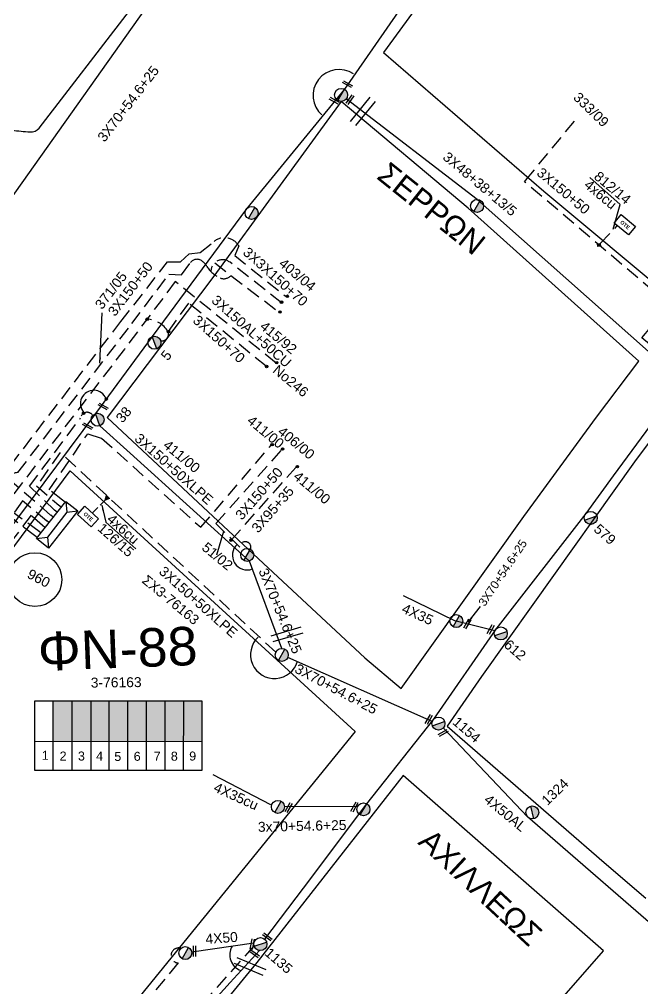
# Model space of a CAD drawing. Header units: millimetres. Extents: x 898 to 5598, y 789 to 3443.
# Drawn here: x 1463.2 to 1576.3, y 1430.2 to 1606.2 of the extents above; entities that cross this region are included whole.
import ezdxf

# ---------------------------------------------------------------- set-up
doc = ezdxf.new("R2010")
doc.units = ezdxf.units.MM
doc.linetypes.add('DASHED', pattern=[19.05, 12.7, -6.35])
for name, color, linetype in [('Pillar OTE', 7, 'Continuous'), ('Άγνωστα', 7, 'Continuous'), ('Γυμνά εναέρια ΧΤ (3Φ)   4x35CU', 7, 'Continuous'), ('Εναέρια παροχή ΧΤ 4x16', 7, 'SYN_LINE'), ('Επιγραφές - Σχήματα', 7, 'Continuous'), ('Καλώδια ΧΤ   3x150+70AL', 7, 'DASHED'), ('Καλώδια ΧΤ   3x150AL+50CU', 7, 'DASHED'), ('Καλώδια ΧΤ   3x150AL+50XLPE', 7, 'DASHED'), ('Καλώδια ΧΤ   3x95+35 XLPE', 7, 'DASHED'), ('Μηχανική τομή', 7, 'Continuous'), ('Στύλος ΦΜ', 7, 'Continuous'), ('Στύλος ΦΜ @ 1', 7, 'Continuous'), ('Συνδέσεις', 7, 'Continuous'), ('Συνεστραμμένα ΧΤ   3x70+54.6+25 AL', 7, 'SYN_LINE'), ('Τομή', 7, 'Continuous'), ('Υποσταθμός πόλεως', 7, 'Continuous'), ('Υπόβαθρο ΔΕΗ', 7, 'Continuous'), ('Υπόγεια καλώδια Παροχών ΧΤ   4x25', 7, 'DASHED'), ('Υπόγεια καλώδια Παροχών ΧΤ   4x50AL', 7, 'DASHED'), ('Υπόγεια καλώδια Παροχών ΧΤ   4x6', 7, 'DASHED')]:
    doc.layers.add(name, color=color, linetype=linetype)
doc.styles.add('arial', font='arial.ttf')
doc.styles.get("Standard").update_dxf_attribs({"font": 'arial.ttf'})
doc.linetypes.add('SYN_LINE', pattern='A,0.5,-0.0001,["/\\/\\/\\/",Standard,S=0.1,R=0,X=0,Y=-0.05],-0.25', length=0.7501)
doc.dimstyles.new('ISO-25', dxfattribs={"dimtxt": 2.5, "dimasz": 2.5, "dimexe": 1.25, "dimexo": 0.625, "dimtad": 1, "dimtxsty": 'Standard', "dimcen": 2.5, "dimadec": 0, "dimazin": 0, "dimtfac": 1, "dimtmove": 0, "dimatfit": 3, "dimfxl": 1, "dimarcsym": 0})

# ---------------------------------------------------------------- blocks, each defined once
blk = doc.blocks.new('ΥΠΑΡΧΩΝ ΤΣΙΜΕΝΤΕΝΙΟΣ ΣΤΥΛΟΣ')
at = {"layer": 'Στύλος ΦΜ'}
blk.add_hatch(color=7, dxfattribs=at).paths.add_polyline_path([(-1.29, -2.28, 0.574793), (2.62, 0, 0.268822), (1.3, 2.27)])
at = {"layer": 'Στύλος ΦΜ', "color": 7}
blk.add_line((-1.29, -2.28), (1.3, 2.27), dxfattribs=at)
blk.add_circle((0, 0), 2.62, dxfattribs=at)
at = {"layer": 'Στύλος ΦΜ', "flags": 4}
for tag, p in [('ΑΡΙΘΜΟΣ', (-4.68, 8.05)), ('ΤΥΠΟΣ', (-4.91, 3.03))]:
    blk.add_attdef(tag, p, '', height=4, dxfattribs=at)
blk = doc.blocks.new('ΜΗΧΑΝΙΚΗ ΤΟΜΗ')
at = {"layer": 'Μηχανική τομή', "ltscale": 40}
for p, q in [((-1.89, 0.78), (1.89, 0.78)), ((1.89, 0), (-1.89, 0))]:
    blk.add_line(p, q, dxfattribs=at)
blk = doc.blocks.new('ΥΠΟΣΤΑΘΜΟΣ ΠΟΛΕΩΣ 8 ΑΝΑΧΩΡΗΣΕΩΝ')
at = {"layer": 'Υποσταθμός πόλεως', "linetype": 'Continuous', "ltscale": 40}
for p, q in [((-8.18, -2.82), (-8.18, -4)), ((-5.9, -2.82), (-5.9, -4)), ((-3.55, -2.82), (-3.55, -4)), ((-1.28, -2.82), (-1.28, -4)), ((1.23, -2.82), (1.23, -4)), ((3.56, -2.82), (3.56, -4)), ((6.03, -2.82), (6.03, -4)), ((8.16, -2.82), (8.16, -4))]:
    blk.add_line(p, q, dxfattribs=at)
blk.add_lwpolyline([(-8.57, 2.82), (8.57, 2.82), (8.57, -2.82), (-8.57, -2.82)], close=True, dxfattribs=at)
for points in [[(-5.75, 0), (-8.57, 2.82)], [(5.75, 0), (8.57, 2.82)], [(-8.57, -2.82), (-5.75, 0)], [(-5.75, 0), (5.75, 0)], [(8.57, -2.82), (5.75, 0)]]:
    blk.add_lwpolyline(points, dxfattribs=at)
at = {"layer": 'Υποσταθμός πόλεως', "linetype": 'SYN_LINE', "ltscale": 40, "flags": 1}
for tag, p in [('ΜΕΤΑΣΧΗΜΑΤΙΣΜΟΣ', (9.59, 1.44)), ('ΙΣΧΥΣ', (9.57, -1.35)), ('ΑΡΙΘΜΟΣ', (9.69, -4.07))]:
    blk.add_attdef(tag, p, '', height=1.8, dxfattribs=at)
blk = doc.blocks.new('ΤΟΜΗ')
at = {"layer": 'Τομή', "ltscale": 40}
for p, q in [((-5.68, 0), (5.68, 0)), ((5.68, -2.33), (-5.68, -2.33))]:
    blk.add_line(p, q, dxfattribs=at)
blk = doc.blocks.new('_ΣΥΝΔΕΣΗ')
at = {"layer": 'Συνδέσεις', "linetype": 'SYN_LINE', "ltscale": 40}
blk.add_hatch(color=256, dxfattribs=at).paths.add_polyline_path([(0.5, -0.01, 1), (-0.5, -0.01, 1)])
at = {"layer": 'Συνδέσεις'}
blk.add_circle((0, -0.01), 0.5, dxfattribs=at)
blk = doc.blocks.new('PILLAR ΟΤΕ')
at = {"layer": 'Pillar OTE', "ltscale": 40}
blk.add_lwpolyline([(-3.31, 2.02), (3.39, 2.02), (3.39, -1.99), (-3.31, -1.99)], close=True, dxfattribs=at)
at = {"layer": 'Pillar OTE', "insert": (-1.81, 0.71), "char_height": 1.3575, "width": 109.961, "attachment_point": 1}
blk.add_mtext('{\\fArial|b1|i0|c161|p34;OTE}', dxfattribs=at)
blk = doc.blocks.new('TSONTA XT1')
at = {"ltscale": 40}
h = blk.add_hatch(color=256, dxfattribs=at)
h.dxf.hatch_style = 1
h.paths.add_polyline_path([(595.96, 2487.66), (597.07, 2488.77), (595.96, 2489.87), (594.85, 2488.77)])
blk.add_lwpolyline([(594.85, 2488.77), (595.96, 2489.87), (597.07, 2488.77), (595.96, 2487.66)], close=True, dxfattribs=at)

msp = doc.modelspace()

# ---------------------------------------------------------------- hatches: boundary and pattern name
at = {"layer": 'Pillar OTE', "ltscale": 40}
h = msp.add_hatch(color=256, dxfattribs=at)
h.dxf.hatch_style = 1
h.paths.add_polyline_path([(1479.03, 1519.73), (1478.76, 1518.9), (1479.58, 1519.23)])
at = {"layer": 'Καλώδια ΧΤ   3x150AL+50XLPE', "linetype": 'DASHED', "ltscale": 0.2}
h = msp.add_hatch(color=6, dxfattribs=at)
h.dxf.hatch_style = 1
h.paths.add_polyline_path([(1469.33, 1475.12), (1472.77, 1475.12), (1472.77, 1482.48), (1469.33, 1482.48)])
h = msp.add_hatch(color=27, dxfattribs=at)
h.dxf.hatch_style = 1
h.paths.add_polyline_path([(1476.21, 1482.48), (1472.77, 1482.48), (1472.77, 1475.12), (1476.21, 1475.12)])
h = msp.add_hatch(color=85, dxfattribs=at)
h.dxf.hatch_style = 1
h.paths.add_polyline_path([(1476.21, 1475.12), (1479.51, 1475.11), (1479.51, 1482.48), (1476.21, 1482.48)])
h = msp.add_hatch(color=133, dxfattribs=at)
h.dxf.hatch_style = 1
h.paths.add_polyline_path([(1482.89, 1482.48), (1479.51, 1482.48), (1479.51, 1475.11), (1482.89, 1475.11)])
h = msp.add_hatch(color=2, dxfattribs=at)
h.dxf.hatch_style = 1
h.paths.add_polyline_path([(1486.29, 1482.48), (1482.89, 1482.48), (1482.89, 1475.11), (1486.29, 1475.11)])
h = msp.add_hatch(color=30, dxfattribs=at)
h.dxf.hatch_style = 1
h.paths.add_polyline_path([(1489.63, 1482.48), (1486.29, 1482.48), (1486.29, 1475.11), (1489.63, 1475.1)])
h = msp.add_hatch(color=151, dxfattribs=at)
h.dxf.hatch_style = 1
h.paths.add_polyline_path([(1493.02, 1482.48), (1489.63, 1482.48), (1489.63, 1475.1), (1493.02, 1475.1)])
h = msp.add_hatch(color=62, dxfattribs=at)
h.dxf.hatch_style = 1
h.paths.add_polyline_path([(1496.34, 1482.48), (1493.02, 1482.48), (1493.02, 1475.1), (1496.34, 1475.1)])

# ---------------------------------------------------------------- linework, layer by layer
at = {"layer": 'Pillar OTE', "ltscale": 40}
for points in [[(1479.58, 1519.23), (1478.76, 1518.9), (1479.03, 1519.73), (1479.58, 1519.23)], [(1466, 1469.84), (1466, 1482.48), (1496.34, 1482.48), (1496.33, 1469.81), (1466, 1469.84)], [(1469.33, 1469.84), (1469.33, 1482.48)], [(1472.77, 1469.84), (1472.77, 1482.48)], [(1476.21, 1469.83), (1476.21, 1482.48)], [(1479.51, 1469.83), (1479.51, 1482.48)], [(1482.89, 1469.83), (1482.89, 1482.48)], [(1486.29, 1469.82), (1486.29, 1482.48)], [(1489.63, 1469.82), (1489.63, 1482.48)], [(1493.01, 1469.82), (1493.02, 1482.48)], [(1466, 1475.13), (1496.34, 1475.1)]]:
    msp.add_lwpolyline(points, dxfattribs=at)
at = {"layer": 'Άγνωστα', "color": 6}
msp.add_lwpolyline([(1586.65, 1683.8), (1569.17, 1659.38), (1563.72, 1651.65), (1563.72, 1651.65), (1545.26, 1626.77), (1522.2, 1593.48), (1504.43, 1571.78), (1487.31, 1548.58), (1476.99, 1534.61), (1453.42, 1503.07), (1432.52, 1473.84)], dxfattribs=at)
at = {"layer": 'Άγνωστα', "color": 62, "linetype": 'SYN_LINE', "ltscale": 20}
msp.add_lwpolyline([(1491.48, 1615.8), (1459.16, 1570.29), (1433.27, 1539.16), (1413.06, 1515.46), (1399.64, 1499.95)], dxfattribs=at)
at = {"layer": 'Άγνωστα', "color": 30}
msp.add_lwpolyline([(1582.74, 1540.77), (1582.27, 1541.61), (1546.29, 1573.47), (1522.55, 1591.74)], dxfattribs=at)
at = {"layer": 'Άγνωστα', "color": 151, "linetype": 'DASHED', "ltscale": 0.2}
msp.add_lwpolyline([(1465.95, 1512.49), (1456.53, 1519.64), (1459.9, 1524.14, -0.18283), (1461.59, 1525.22), (1481.61, 1551.31), (1490.1, 1562.16), (1492.44, 1562.16), (1493.99, 1563.62), (1496.03, 1563.86), (1498.54, 1565.86, -0.453473), (1503.03, 1565.06), (1502.28, 1563.29), (1511.64, 1555.84)], format="xyb", dxfattribs=at)
at = {"layer": 'Άγνωστα', "color": 62, "linetype": 'DASHED', "ltscale": 0.2}
for points in [[(1466.77, 1513.23), (1466.77, 1513.23), (1458.13, 1519.52), (1460.77, 1522.79, -0.219948), (1462.92, 1523.91), (1483.62, 1550.95), (1490.35, 1559.92), (1492.61, 1559.8), (1494.27, 1562.03, -0.398036), (1496.23, 1562.38, -0.10933), (1497.24, 1561.33, 0.153661), (1499.66, 1559.23, 0.322924), (1501.59, 1559.66, -0.446765)], [(1510.78, 1554.71), (1501.43, 1562.08, 0.62428), (1497.96, 1560.41)]]:
    msp.add_lwpolyline(points, format="xyb", dxfattribs=at)
msp.add_lwpolyline([(1498.65, 1561.98), (1501.59, 1559.66), (1510.34, 1553.03)], dxfattribs=at)
at = {"layer": 'Άγνωστα', "color": 2}
msp.add_lwpolyline([(1582.86, 1539.44), (1571.02, 1523.29), (1571.02, 1523.29), (1566.02, 1516.46), (1549.71, 1495.48), (1538.38, 1479.12), (1526.24, 1463.8), (1514.72, 1448.49), (1507.72, 1439.2)], dxfattribs=at)
at = {"layer": 'Άγνωστα', "color": 6, "linetype": 'DASHED', "ltscale": 0.2}
for points in [[(1469.58, 1517.09), (1465.01, 1521.42), (1474.31, 1533.85)], [(1503.22, 1510.38), (1498.84, 1514.66), (1510.93, 1528.13)], [(1501.66, 1511.64), (1501.66, 1511.64), (1513.38, 1524.85)], [(1505.8, 1438.05), (1476.8, 1405.39), (1469.08, 1411.54)]]:
    msp.add_lwpolyline(points, dxfattribs=at)
at = {"layer": 'Άγνωστα', "color": 6, "linetype": 'SYN_LINE', "ltscale": 20}
msp.add_lwpolyline([(1510.83, 1492), (1504.96, 1507.85), (1483.33, 1527.46), (1477.81, 1532.4)], dxfattribs=at)
at = {"layer": 'Άγνωστα', "color": 27, "linetype": 'DASHED', "ltscale": 0.2}
msp.add_lwpolyline([(1471.01, 1518.9), (1468.62, 1520.79), (1475.6, 1530.96), (1478.12, 1530.13), (1496.13, 1513.97), (1508.97, 1528.96)], dxfattribs=at)
at = {"layer": 'Άγνωστα', "color": 2, "linetype": 'DASHED', "ltscale": 0.2}
msp.add_lwpolyline([(1509.75, 1491.3), (1470.58, 1527.58), (1466.32, 1521.48), (1470.33, 1517.99)], dxfattribs=at)
at = {"layer": 'Άγνωστα', "color": 30, "linetype": 'DASHED', "ltscale": 0.2}
msp.add_lwpolyline([(1468.87, 1516.2), (1461.86, 1522.15), (1450.11, 1506.11), (1451.5, 1505.12)], dxfattribs=at)
at = {"layer": 'Άγνωστα', "color": 133, "linetype": 'DASHED', "ltscale": 0.2}
msp.add_lwpolyline([(1468.18, 1515.1), (1468.18, 1515.1), (1463.77, 1518.77), (1459.28, 1512.41)], dxfattribs=at)
at = {"layer": 'Άγνωστα', "color": 85, "linetype": 'DASHED', "ltscale": 0.2}
msp.add_lwpolyline([(1467.37, 1514.29), (1467.37, 1514.29), (1465.3, 1516.15), (1456.13, 1504.01), (1453.31, 1505.04)], dxfattribs=at)
at = {"layer": 'Άγνωστα', "color": 2, "linetype": 'SYN_LINE', "ltscale": 5}
msp.add_lwpolyline([(1549.52, 1495.18), (1542.26, 1496.97), (1532.96, 1501.52)], dxfattribs=at)
at = {"layer": 'Άγνωστα', "color": 2, "linetype": 'SYN_LINE', "ltscale": 20}
msp.add_lwpolyline([(1538.16, 1478.75), (1511.9, 1490.35)], dxfattribs=at)
at = {"layer": 'Άγνωστα', "color": 151}
for points in [[(1505.78, 1438.48), (1494.49, 1436.87)], [(1451.56, 1368.7), (1463.6, 1386.12), (1477.59, 1404.29), (1483.76, 1411.83), (1501.44, 1431.35), (1506.76, 1437.15)]]:
    msp.add_lwpolyline(points, dxfattribs=at)
at = {"layer": 'Άγνωστα', "color": 151, "linetype": 'DASHED', "ltscale": 0.2}
msp.add_lwpolyline([(1492.03, 1434.89), (1477.67, 1417.82), (1464.42, 1428.52)], dxfattribs=at)
at = {"layer": 'Άγνωστα', "color": 6, "linetype": 'DASHED', "ltscale": 0.2}
for centre, radius, start, end in [((1475.48, 1533.67), 1.18, 30.1247, 171.1039), ((1504.22, 1510.37), 0.996, 336.8519, 179.4095)]:
    msp.add_arc(centre, radius, start, end, dxfattribs=at)
at = {"layer": 'Άγνωστα', "color": 151, "linetype": 'DASHED', "ltscale": 0.2}
msp.add_arc((1492.1, 1436.25), 1.37, 72.5417, 266.9356, dxfattribs=at)
at = {"layer": 'Γυμνά εναέρια ΧΤ (3Φ)   4x35CU', "color": 2, "linetype": 'SYN_LINE', "ltscale": 15}
msp.add_lwpolyline([(1508.85, 1463.58), (1498.37, 1469.07)], dxfattribs=at)
at = {"layer": 'Επιγραφές - Σχήματα', "linetype": 'Continuous', "ltscale": 20}
msp.add_circle((1466.02, 1504.48), 4.88, dxfattribs=at)
msp.add_arc((1504.42, 1436.37), 3.04, 149.3527, 250.4361, dxfattribs=at)
at = {"layer": 'Καλώδια ΧΤ   3x150+70AL', "color": 133, "linetype": 'DASHED', "ltscale": 0.2}
msp.add_lwpolyline([(1507.99, 1543.2), (1493.9, 1554.67), (1490.16, 1549.5)], dxfattribs=at)
for centre, radius, start, end in [((1486.12, 1547.05), 4.72, 31.17, 86.7447), ((1489.03, 1549.03), 1.23, 261.7922, 22.4726)]:
    msp.add_arc(centre, radius, start, end, dxfattribs=at)
at = {"layer": 'Καλώδια ΧΤ   3x150AL+50CU', "color": 0, "linetype": 'Continuous', "ltscale": 0.2}
msp.add_line((1569.39, 1453.16), (1576.95, 1446.66), dxfattribs=at)
at = {"layer": 'Καλώδια ΧΤ   3x150AL+50CU', "color": 27, "linetype": 'DASHED', "ltscale": 0.2}
msp.add_lwpolyline([(1583.37, 1542.25), (1576.21, 1548.36), (1581.26, 1554.3), (1554.91, 1576.69), (1555.08, 1576.92), (1564.23, 1588.01)], dxfattribs=at)
at = {"layer": 'Καλώδια ΧΤ   3x150AL+50CU', "color": 133, "ltscale": 0.2}
msp.add_lwpolyline([(1509.8, 1543.78), (1491.5, 1558.57), (1482.26, 1546.31), (1457.5, 1513.92)], dxfattribs=at)
at = {"layer": 'Καλώδια ΧΤ   3x150AL+50CU', "color": 0, "linetype": 'Continuous', "ltscale": 0.2}
for centre, radius, start, end in [((1521.22, 1592.37), 4.71, 56.1245, 229.0363), ((1476.69, 1536.42), 2.42, 21.5297, 222.629), ((1504.54, 1508.91), 2.68, 132.8176, 290.9475), ((1509.52, 1490.88), 4.36, 133.2683, 343.9994)]:
    msp.add_arc(centre, radius, start, end, dxfattribs=at)
at = {"layer": 'Συνεστραμμένα ΧΤ   3x70+54.6+25 AL', "color": 2, "ltscale": 15}
msp.add_lwpolyline([(1524.61, 1463.31), (1511.32, 1463.24)], dxfattribs=at)
at = {"layer": 'Υπόβαθρο ΔΕΗ'}
for points in [[(1626.59, 1732.8), (1589.57, 1685.15), (1565.5, 1649.72), (1529.3, 1600.17), (1558.41, 1574.99), (1582.46, 1554.99), (1601.55, 1577.69), (1625.35, 1605.89), (1633.06, 1615.81), (1633.06, 1615.81), (1654.37, 1641.67), (1673.93, 1668.58), (1655.22, 1699.98), (1641.84, 1715.04), (1626.59, 1732.8)], [(1575.68, 1544.13), (1544.66, 1571.93), (1521.61, 1591.28), (1498.49, 1559.55), (1479.11, 1533.9), (1506.6, 1508.28), (1525.91, 1490.28), (1532.49, 1484.74), (1554.76, 1515.91), (1567.97, 1533.94), (1567.97, 1533.94), (1575.68, 1544.13)], [(1572.29, 1572.55), (1566.76, 1577.44)], [(1626.07, 1503.85), (1602.23, 1523.05), (1584.03, 1538.07), (1574.87, 1525.84), (1574.87, 1525.84), (1556.41, 1499.99), (1547.09, 1486.91), (1540.88, 1477.89), (1561.55, 1459.91), (1569.39, 1453.16)], [(1472.43, 1524.23), (1519.83, 1480.86), (1524.16, 1476.89), (1488.57, 1433.18), (1472.41, 1413.3), (1444.09, 1377.95), (1421.01, 1403.09), (1399.51, 1426.14), (1419.9, 1452.72), (1431.13, 1468.19), (1450.85, 1495.23), (1472.43, 1524.23)], [(1478.9, 1514.9), (1484.35, 1510.09)], [(1569.25, 1437.11), (1532.87, 1468.9), (1506.3, 1434.98), (1474.63, 1396.36), (1462.33, 1380.78), (1452.49, 1368.42), (1469.38, 1350.29), (1469.38, 1350.29), (1483.47, 1335.05), (1503.82, 1359.16), (1535.73, 1397.52), (1557.87, 1424.08), (1569.25, 1437.11)]]:
    msp.add_lwpolyline(points, dxfattribs=at)
msp.add_lwpolyline([(1519.24, 1656.72), (1453.71, 1647.43), (1393.46, 1639.18), (1391.91, 1577.89), (1403.12, 1580.58), (1419.29, 1583.76), (1433.77, 1585.78, -0.064682), (1461.87, 1586.06, 0.012774), (1465.11, 1585.75, 0.234036), (1466.8, 1586.45), (1483.18, 1607.73), (1502.96, 1632.64), (1519.76, 1654.94, 0.654612), (1519.24, 1656.72, 9.330175)], format="xyb", dxfattribs=at)
at = {"layer": 'Υπόγεια καλώδια Παροχών ΧΤ   4x50AL', "color": 2, "linetype": 'Continuous', "ltscale": 0.2}
msp.add_lwpolyline([(1583.34, 1437.21), (1555.47, 1461.4), (1540.16, 1477.58)], dxfattribs=at)
at = {"layer": 'Υπόγεια καλώδια Παροχών ΧΤ   4x6', "color": 27, "linetype": 'DASHED', "ltscale": 0.2}
msp.add_lwpolyline([(1568.65, 1565.47), (1571.75, 1568.7)], dxfattribs=at)
at = {"layer": 'Υπόγεια καλώδια Παροχών ΧΤ   4x6', "color": 2, "linetype": 'DASHED', "ltscale": 0.1}
msp.add_lwpolyline([(1478.76, 1518.9), (1476.48, 1516.59)], dxfattribs=at)

# ---------------------------------------------------------------- block references
at = {"layer": 'Pillar OTE'}
for p, xscale, yscale, zscale, rotation in [((1573.09, 1568.9), 0.4999999999999999, 0.4999999999999999, 0.4999999999999999, 320.4467891158062), ((1475.64, 1515.93), 0.5, 0.5, 0.5, 317.5338751222134)]:
    msp.add_blockref('PILLAR ΟΤΕ', p, dxfattribs=dict(at, xscale=xscale, yscale=yscale, zscale=zscale, rotation=rotation))
at = {"layer": 'Μηχανική τομή'}
for p, xscale, yscale, zscale, rotation in [((1522.68, 1594.23), 0.4999999999999999, 0.4999999999999999, 0.4999999999999999, 331.3442532157324), ((1523.38, 1591.5), 0.4999999999999998, 0.4999999999999998, 0.4999999999999998, 54.4538588933538), ((1520.25, 1591.24), 0.4999999999999999, 0.4999999999999999, 0.4999999999999999, 331.3442532157324), ((1478.3, 1535.73), 0.4999999999999999, 0.4999999999999999, 0.4999999999999999, 331.3442532157324), ((1475.49, 1532.16), 0.4999999999999999, 0.4999999999999999, 0.4999999999999999, 331.3442532157324), ((1544.67, 1496.36), 0.4999999999999998, 0.4999999999999998, 0.4999999999999998, 60.76650192671384), ((1548.93, 1495.34), 0.4999999999999998, 0.4999999999999998, 0.4999999999999998, 60.76650192671384), ((1537.69, 1478.99), 0.4999999999999998, 0.4999999999999998, 0.4999999999999998, 60.76650192671384), ((1540.23, 1476.47), 0.4999999999999998, 0.4999999999999998, 0.4999999999999998, 29.16301988990516), ((1512.24, 1463.01), 0.4999999999999998, 0.4999999999999998, 0.4999999999999998, 60.76650192671384), ((1524.19, 1463.11), 0.4999999999999998, 0.4999999999999998, 0.4999999999999998, 60.76650192671384), ((1505.64, 1438.27), 0.4999999999999996, 0.4999999999999996, 0.4999999999999996, 79.77179846228996), ((1508.09, 1439.47), 0.4999999999999998, 0.4999999999999998, 0.4999999999999998, 324.6353855541657), ((1495.17, 1437.04), 0.4999999999999998, 0.4999999999999998, 0.4999999999999998, 90.26703207718188), ((1505.78, 1436.39), 0.4999999999999998, 0.4999999999999998, 0.4999999999999998, 324.6353855541657)]:
    msp.add_blockref('ΜΗΧΑΝΙΚΗ ΤΟΜΗ', p, dxfattribs=dict(at, xscale=xscale, yscale=yscale, zscale=zscale, rotation=rotation))
at = {"layer": 'Στύλος ΦΜ @ 1', "ltscale": 40, "xscale": 0.4499999999998181, "yscale": 0.4499999999998181, "zscale": 0.4499999999998181}
for p in [(1521.61, 1592.46), (1546.29, 1572.3), (1505.34, 1571.03), (1504.55, 1508.96), (1542.52, 1496.96), (1510.83, 1490.82), (1510.14, 1463.23), (1525.66, 1462.78), (1493.32, 1436.7)]:
    msp.add_blockref('ΥΠΑΡΧΩΝ ΤΣΙΜΕΝΤΕΝΙΟΣ ΣΤΥΛΟΣ', p, dxfattribs=at)
at = {"layer": 'Στύλος ΦΜ @ 1', "ltscale": 40}
ref = msp.add_blockref('ΥΠΑΡΧΩΝ ΤΣΙΜΕΝΤΕΝΙΟΣ ΣΤΥΛΟΣ', (1487.72, 1547.48), dxfattribs=dict(at, xscale=0.4499999999998181, yscale=0.4499999999998181, zscale=0.4499999999998181, rotation=50.04062044764005))
ref.add_attrib('ΤΥΠΟΣ', '5', (1490.1, 1544.08), dxfattribs={"layer": 'Στύλος ΦΜ', "height": 1.8, "rotation": 50.0406, "flags": 4})
ref = msp.add_blockref('ΥΠΑΡΧΩΝ ΤΣΙΜΕΝΤΕΝΙΟΣ ΣΤΥΛΟΣ', (1477.4, 1533.5), dxfattribs=dict(at, xscale=0.4499999999998181, yscale=0.4499999999998181, zscale=0.4499999999998181, rotation=50.04062044764005))
ref.add_attrib('ΤΥΠΟΣ', '38', (1481.91, 1532.78), dxfattribs={"layer": 'Στύλος ΦΜ', "height": 1.8, "rotation": 50.0406, "flags": 4})
ref = msp.add_blockref('ΥΠΑΡΧΩΝ ΤΣΙΜΕΝΤΕΝΙΟΣ ΣΤΥΛΟΣ', (1566.92, 1515.69), dxfattribs=dict(at, xscale=0.4499999999998183, yscale=0.4499999999998183, zscale=0.4499999999998183, rotation=319.1119126048649))
ref.add_attrib('ΤΥΠΟΣ', '579', (1567.32, 1513.4), dxfattribs={"layer": 'Στύλος ΦΜ', "height": 1.8, "rotation": 319.1119, "flags": 4})
ref = msp.add_blockref('ΥΠΑΡΧΩΝ ΤΣΙΜΕΝΤΕΝΙΟΣ ΣΤΥΛΟΣ', (1550.6, 1494.7), dxfattribs=dict(at, xscale=0.4499999999998183, yscale=0.4499999999998183, zscale=0.4499999999998183, rotation=319.1119126048649))
ref.add_attrib('ΤΥΠΟΣ', '612', (1551.01, 1492.41), dxfattribs={"layer": 'Στύλος ΦΜ', "height": 1.8, "rotation": 319.1119, "flags": 4})
ref = msp.add_blockref('ΥΠΑΡΧΩΝ ΤΣΙΜΕΝΤΕΝΙΟΣ ΣΤΥΛΟΣ', (1539.27, 1478.35), dxfattribs=dict(at, xscale=0.4499999999998183, yscale=0.4499999999998183, zscale=0.4499999999998183, rotation=319.1119126048649))
ref.add_attrib('ΤΥΠΟΣ', '1154', (1541.7, 1478.39), dxfattribs={"layer": 'Στύλος ΦΜ', "height": 1.8, "rotation": 319.1119, "flags": 4})
ref = msp.add_blockref('ΥΠΑΡΧΩΝ ΤΣΙΜΕΝΤΕΝΙΟΣ ΣΤΥΛΟΣ', (1556.32, 1462.22), dxfattribs=dict(at, xscale=0.4499999999998181, yscale=0.4499999999998181, zscale=0.4499999999998181, rotation=44.25175976816006))
ref.add_attrib('ΤΥΠΟΣ', '1324', (1559.06, 1463.37), dxfattribs={"layer": 'Στύλος ΦΜ', "height": 1.8, "rotation": 44.2518, "flags": 4})
ref = msp.add_blockref('ΥΠΑΡΧΩΝ ΤΣΙΜΕΝΤΕΝΙΟΣ ΣΤΥΛΟΣ', (1506.95, 1438.31), dxfattribs=dict(at, xscale=0.4499999999998183, yscale=0.4499999999998183, zscale=0.4499999999998183, rotation=319.1119126048649))
ref.add_attrib('ΤΥΠΟΣ', '1135', (1507.58, 1436.46), dxfattribs={"layer": 'Στύλος ΦΜ', "height": 1.8, "rotation": 319.1119, "flags": 4})
at = {"layer": 'Συνδέσεις', "xscale": 0.3075184835441075, "yscale": 0.3075184835441075, "zscale": 0.3075184835441075, "rotation": 319.6496425397272}
msp.add_blockref('TSONTA XT1', (933.23, 1100.6), dxfattribs=at)
at = {"layer": 'Συνδέσεις', "xscale": 0.4499999999999886, "yscale": 0.4499999999999886, "zscale": 0.4499999999999886}
for p in [(1511.85, 1555.92), (1510.78, 1554.84), (1486.39, 1551.75), (1510.5, 1553.07), (1490.27, 1549.5), (1508.07, 1543.16), (1509.91, 1543.85), (1478.96, 1537.25), (1474.84, 1534.65), (1509.09, 1528.98), (1510.97, 1528.2), (1513.67, 1525), (1501.62, 1511.65)]:
    msp.add_blockref('_ΣΥΝΔΕΣΗ', p, dxfattribs=at)
at = {"layer": 'Τομή'}
for p, xscale, yscale, zscale, rotation in [((1525.09, 1589.82), 0.4999999999999999, 0.4999999999999999, 0.4999999999999999, 50.87115598856187), ((1511.95, 1493.97), 0.4999999999999998, 0.4999999999999998, 0.4999999999999998, 196.5341381428582), ((1505.29, 1434.81), 0.4999999999999999, 0.4999999999999999, 0.4999999999999999, 337.5572938066252)]:
    msp.add_blockref('ΤΟΜΗ', p, dxfattribs=dict(at, xscale=xscale, yscale=yscale, zscale=zscale, rotation=rotation))
at = {"layer": 'Υποσταθμός πόλεως', "xscale": 0.5, "yscale": 0.5, "zscale": 0.5, "rotation": 231.7406342278328}
msp.add_blockref('ΥΠΟΣΤΑΘΜΟΣ ΠΟΛΕΩΣ 8 ΑΝΑΧΩΡΗΣΕΩΝ', (1470.05, 1514.45), dxfattribs=at)

# ---------------------------------------------------------------- texts
at = {"ltscale": 40, "width": 94.4586, "attachment_point": 1, "style": 'arial'}
for s, insert, char_height, rotation in [('ΣΕΡΡΩΝ', (1530.35, 1580.53), 4, 321.3752), ('ΦN-88', (1466.4, 1494.89), 7, 2.1857), ('AXIΛΛEΩΣ', (1538.1, 1459.56), 4, 317.049)]:
    msp.add_mtext(s, dxfattribs=dict(at, insert=insert, char_height=char_height, rotation=rotation))
at = {"ltscale": 30, "char_height": 1.63, "width": 11.2573, "attachment_point": 1}
for s, insert in [('1', (1467.25, 1473.4)), ('2', (1470.49, 1473.27)), ('3', (1473.82, 1473.27)), ('4', (1477.12, 1473.27)), ('5', (1480.42, 1473.19)), ('6', (1483.94, 1473.22)), ('7', (1487.57, 1473.22)), ('8', (1490.69, 1473.24)), ('9', (1494.02, 1473.27))]:
    msp.add_mtext(s, dxfattribs=dict(at, insert=insert))
at = {"layer": 'Άγνωστα', "ltscale": 40, "attachment_point": 1, "style": 'arial'}
for s, insert, char_height, width, rotation in [('3X70+54.6+25', (1477.22, 1584.86), 1.8, 31.6072, 52.564), ('333/09', (1564.87, 1593.12), 1.8, 7.1535, 315.8475), ('3X48+38+13/5', (1541.06, 1582.29), 1.8, 31.6072, 320.1115), ('3X150+50', (1558.12, 1579.43), 1.8, 31.6072, 320.1115), ('3X3X150+70', (1504.82, 1564.99), 1.8, 31.6072, 318.4045), ('403/04', (1511.29, 1562.97), 1.8, 7.1535, 320.4067), ('3X150+50', (1479.12, 1553.22), 1.8, 31.6072, 52.6692), ('371/05', (1476.77, 1554.47), 1.8, 31.6072, 52.6692), ('3X150+70', (1495.72, 1552.65), 1.8, 31.6072, 318.4045), ('415/92', (1507.85, 1551.56), 1.8, 7.1535, 320.4067), ('No246', (1510.18, 1543.6), 1.8, 7.1535, 320.4067), ('411/00', (1505.52, 1534.44), 1.8, 7.1535, 320.4067), ('3X150+50XLPE', (1485.13, 1531.2), 1.8, 31.6072, 318.4045), ('406/00', (1511.08, 1532.45), 1.8, 7.1535, 320.4067), ('411/00', (1490.28, 1529.99), 1.8, 7.1535, 320.4067), ('3X150+50', (1502.23, 1516.35), 1.8, 31.6072, 48.9456), ('411/00', (1513.93, 1524.32), 1.8, 7.1535, 320.4067), ('51/02', (1497.3, 1511.42), 1.8, 7.1535, 320.4067), ('3X70+54.6+25', (1546.41, 1500.34), 1.5242, 26.7642, 56.1506), ('960', (1465.27, 1506.5), 1.8, 7.1535, 332.3789), ('3X150+50XLPE', (1489.57, 1507.08), 1.8, 31.6072, 318.4045), ('3X70+54.6+25', (1508.23, 1506.76), 1.8, 31.6072, 292.4849), ('ΣX3-76163', (1486.44, 1505.46), 1.8, 7.1535, 320.4067), ('4X35', (1533.2, 1500.22), 1.8, 31.6072, 335.7212), ('3X70+54.6+25', (1513.85, 1489.31), 1.8, 31.6072, 331.9492), ('\\pt1.8;3-76163', (1476.14, 1486.68), 1.8, 7.1535, 0.5975), ('4X50', (1496.91, 1440.13), 1.8, 31.6072, 4.0123)]:
    msp.add_mtext(s, dxfattribs=dict(at, insert=insert, char_height=char_height, width=width, rotation=rotation))
at = {"layer": 'Άγνωστα', "ltscale": 40, "char_height": 1.8, "attachment_point": 1, "rotation": 320.1115, "style": 'arial'}
for s, insert in [('812/14', (1568.51, 1578.76)), ('4x6cu', (1566.71, 1577.23))]:
    msp.add_mtext_dynamic_manual_height_columns(s, width=1.8, gutter_width=12.5, heights=[0.118], dxfattribs=dict(at, insert=insert))
at = {"layer": 'Εναέρια παροχή ΧΤ 4x16', "ltscale": 20, "insert": (1506.48, 1460.49), "char_height": 1.8, "width": 31.6072, "attachment_point": 1, "rotation": 1.2856, "style": 'arial'}
msp.add_mtext('3x70+54.6+25', dxfattribs=at)
at = {"layer": 'Καλώδια ΧΤ   3x150AL+50CU', "ltscale": 0.2, "insert": (1499.12, 1556.29), "char_height": 1.8, "width": 31.6072, "attachment_point": 1, "rotation": 318.4045, "style": 'arial'}
msp.add_mtext('3X150AL+50CU', dxfattribs=at)
at = {"layer": 'Καλώδια ΧΤ   3x95+35 XLPE', "ltscale": 0.2, "insert": (1505.17, 1513.99), "char_height": 1.8, "width": 31.6072, "attachment_point": 1, "rotation": 48.9456, "style": 'arial'}
msp.add_mtext('3X95+35', dxfattribs=at)
at = {"layer": 'Υπόγεια καλώδια Παροχών ΧΤ   4x25', "ltscale": 0.2, "insert": (1499.04, 1467.76), "char_height": 1.8, "width": 31.6072, "attachment_point": 1, "rotation": 335.4202, "style": 'arial'}
msp.add_mtext('4X35cu', dxfattribs=at)
at = {"layer": 'Υπόγεια καλώδια Παροχών ΧΤ   4x50AL', "color": 7, "ltscale": 0.2, "char_height": 1.8, "attachment_point": 1, "rotation": 318.2573}
for s, insert in [('4x6cu', (1480.12, 1516.57)), ('126/15', (1478.43, 1514.9))]:
    msp.add_mtext_dynamic_manual_height_columns(s, width=1.8, gutter_width=12.5, heights=[0.118], dxfattribs=dict(at, insert=insert))
at = {"layer": 'Υπόγεια καλώδια Παροχών ΧΤ   4x50AL', "ltscale": 0.2, "insert": (1548.54, 1465.65), "char_height": 1.8, "width": 31.6072, "attachment_point": 1, "rotation": 320.6508, "style": 'arial'}
msp.add_mtext('4X50AL', dxfattribs=at)

# ---------------------------------------------------------------- leaders
at = {"layer": 'Επιγραφές - Σχήματα', "ltscale": 40}
for points in [[(1570.99, 1568.07), (1572.29, 1572.55)], [(1477.8, 1543.75), (1478.24, 1552.93)], [(1478.16, 1517.97), (1478.9, 1514.9)], [(1500.26, 1513.19), (1498.99, 1508.91)], [(1544.66, 1496.73), (1546.94, 1499.58)]]:
    msp.add_leader(points, dimstyle='ISO-25', override={"dimasz": 1, "dimtad": 0}, dxfattribs=at)

doc.saveas('drawing.dxf')
